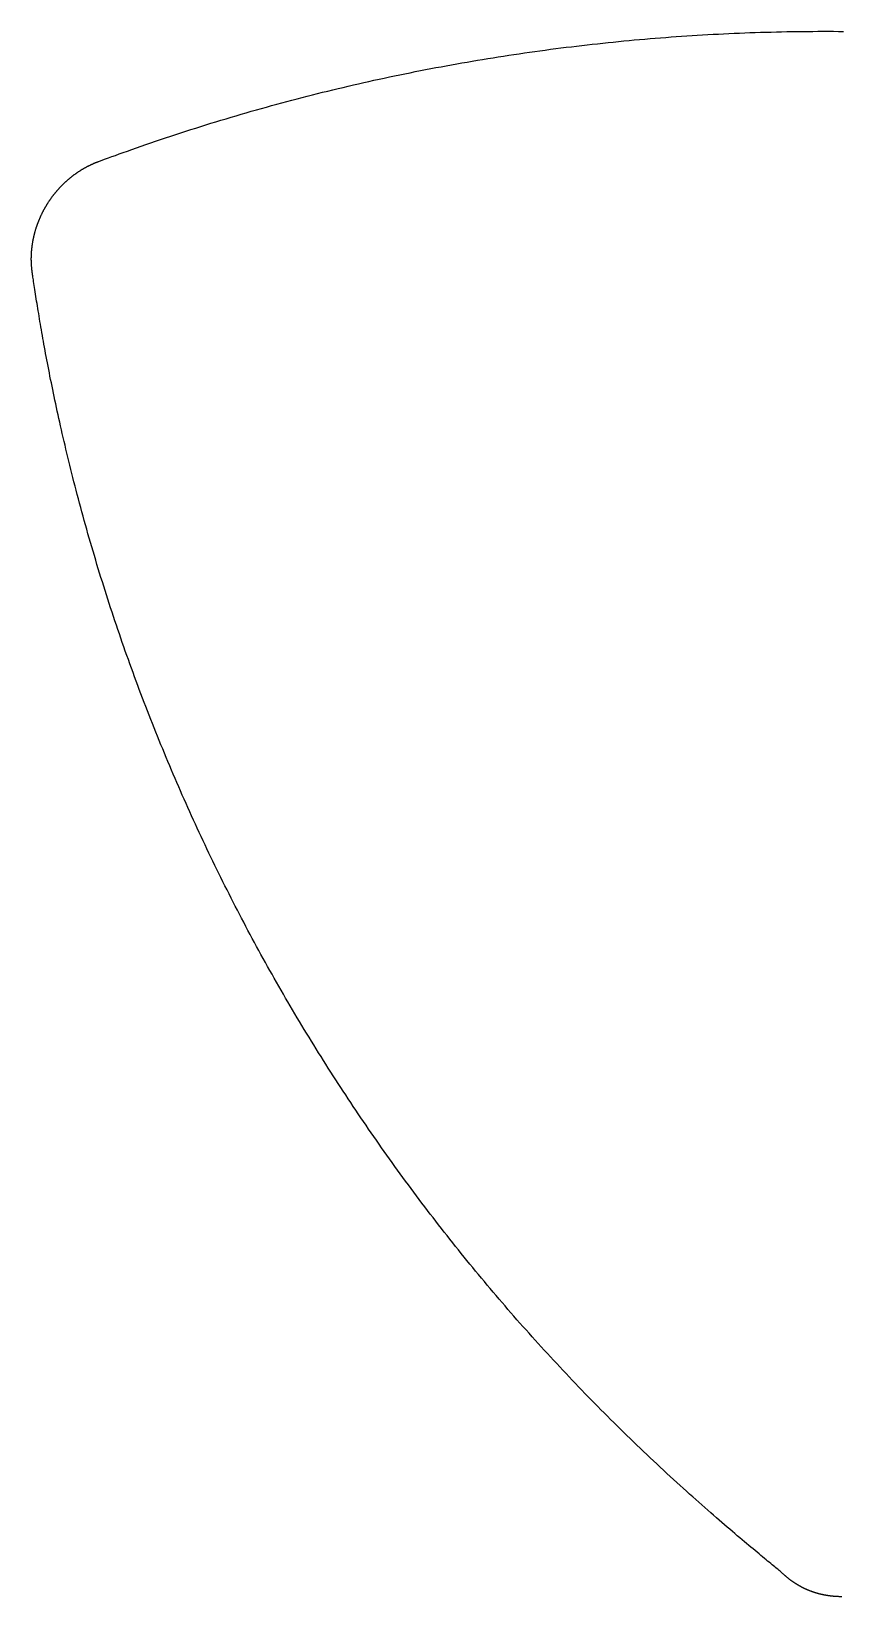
# Model space of a CAD drawing. Extents: x -3 to 136, y 0 to 121.
# Drawn here: x 42.99 to 50, y 39.78 to 53.33 of the extents above; entities that cross this region are included whole.
import ezdxf

# ---------------------------------------------------------------- set-up
doc = ezdxf.new("R2010")
doc.units = 0
doc.layers.get('0').update_dxf_attribs({"linetype": 'CONTINUOUS'})

msp = doc.modelspace()

# ---------------------------------------------------------------- linework, layer by layer
for points in [[(43.5713, 52.2005, 0), (43.5887, 52.2069, 0), (43.6091, 52.2145, 0), (43.6324, 52.223, 0), (43.6584, 52.2326, 0), (43.6869, 52.2429, 0), (43.7176, 52.2541, 0), (43.7505, 52.266, 0), (43.7853, 52.2785, 0), (43.8219, 52.2915, 0), (43.8599, 52.3051, 0), (43.8993, 52.319, 0), (43.9399, 52.3332, 0), (43.9814, 52.3476, 0), (44.0236, 52.3622, 0), (44.0664, 52.3768, 0), (44.1096, 52.3914, 0), (44.1529, 52.4059, 0), (44.1963, 52.4203, 0), (44.2396, 52.4346, 0), (44.283, 52.4488, 0), (44.3264, 52.4628, 0), (44.3699, 52.4768, 0), (44.4134, 52.4906, 0), (44.4569, 52.5043, 0), (44.5005, 52.5179, 0), (44.5441, 52.5314, 0), (44.5877, 52.5448, 0), (44.6314, 52.5581, 0), (44.6751, 52.5712, 0), (44.7188, 52.5843, 0), (44.7626, 52.5972, 0), (44.8064, 52.61, 0), (44.8502, 52.6227, 0), (44.8941, 52.6353, 0), (44.938, 52.6478, 0), (44.9819, 52.6602, 0), (45.0258, 52.6724, 0), (45.0698, 52.6846, 0), (45.1139, 52.6966, 0), (45.1579, 52.7085, 0), (45.202, 52.7203, 0), (45.2461, 52.732, 0), (45.2902, 52.7436, 0), (45.3344, 52.755, 0), (45.3786, 52.7664, 0), (45.4228, 52.7776, 0), (45.4671, 52.7888, 0), (45.5114, 52.7998, 0), (45.5557, 52.8107, 0), (45.6, 52.8215, 0), (45.6444, 52.8321, 0), (45.6888, 52.8427, 0), (45.7332, 52.8531, 0), (45.7776, 52.8635, 0), (45.8221, 52.8737, 0), (45.8666, 52.8838, 0), (45.9111, 52.8938, 0), (45.9556, 52.9036, 0), (46.0002, 52.9134, 0), (46.0448, 52.9231, 0), (46.0894, 52.9326, 0), (46.134, 52.942, 0), (46.1787, 52.9513, 0), (46.2233, 52.9605, 0), (46.268, 52.9696, 0), (46.3128, 52.9786, 0), (46.3575, 52.9874, 0), (46.4023, 52.9962, 0), (46.4471, 53.0048, 0), (46.4919, 53.0133, 0), (46.5367, 53.0217, 0), (46.5815, 53.03, 0), (46.6264, 53.0382, 0), (46.6713, 53.0462, 0), (46.7162, 53.0542, 0), (46.7611, 53.062, 0), (46.8061, 53.0697, 0), (46.8511, 53.0773, 0), (46.896, 53.0848, 0), (46.9411, 53.0922, 0), (46.9861, 53.0995, 0), (47.0311, 53.1066, 0), (47.0762, 53.1137, 0), (47.1213, 53.1206, 0), (47.1663, 53.1274, 0), (47.2115, 53.1341, 0), (47.2566, 53.1407, 0), (47.3017, 53.1472, 0), (47.3469, 53.1535, 0), (47.3921, 53.1598, 0), (47.4373, 53.1659, 0), (47.4825, 53.1719, 0), (47.5277, 53.1778, 0), (47.5729, 53.1836, 0), (47.6182, 53.1893, 0), (47.6634, 53.1948, 0), (47.7087, 53.2003, 0), (47.754, 53.2056, 0), (47.7993, 53.2108, 0), (47.8447, 53.2159, 0), (47.89, 53.2209, 0), (47.9353, 53.2258, 0), (47.9807, 53.2306, 0), (48.0261, 53.2352, 0), (48.0715, 53.2397, 0), (48.1168, 53.2442, 0), (48.1623, 53.2485, 0), (48.2077, 53.2527, 0), (48.2531, 53.2568, 0), (48.2985, 53.2607, 0), (48.344, 53.2646, 0), (48.3895, 53.2683, 0), (48.4349, 53.2719, 0), (48.4804, 53.2755, 0), (48.5259, 53.2789, 0), (48.5714, 53.2821, 0), (48.6169, 53.2853, 0), (48.6624, 53.2884, 0), (48.708, 53.2913, 0), (48.7535, 53.2941, 0), (48.799, 53.2969, 0), (48.8446, 53.2995, 0), (48.8901, 53.3019, 0), (48.9357, 53.3043, 0), (48.9813, 53.3066, 0), (49.0269, 53.3087, 0), (49.0724, 53.3108, 0), (49.118, 53.3127, 0), (49.1636, 53.3145, 0), (49.2092, 53.3162, 0), (49.2548, 53.3178, 0), (49.3004, 53.3192, 0), (49.3461, 53.3206, 0), (49.3917, 53.3218, 0), (49.4372, 53.3229, 0), (49.4826, 53.3239, 0), (49.528, 53.3248, 0), (49.5732, 53.3256, 0), (49.6183, 53.3263, 0), (49.6633, 53.3268, 0), (49.7082, 53.3272, 0), (49.753, 53.3276, 0), (49.7976, 53.3278, 0), (49.8422, 53.3279, 0), (49.8867, 53.3279, 0), (49.931, 53.3278, 0), (49.9752, 53.3276, 0), (50.0194, 53.3272, 0)], [(42.9997, 51.2345, 0), (42.9991, 51.2383, 0), (42.9986, 51.242, 0), (42.9981, 51.2458, 0), (42.9976, 51.2496, 0), (42.9971, 51.2533, 0), (42.9966, 51.2571, 0), (42.9962, 51.2608, 0), (42.9957, 51.2646, 0), (42.9953, 51.2684, 0), (42.9949, 51.2721, 0), (42.9945, 51.2759, 0), (42.9942, 51.2797, 0), (42.9938, 51.2835, 0), (42.9935, 51.2872, 0), (42.9932, 51.291, 0), (42.9929, 51.2948, 0), (42.9926, 51.2986, 0), (42.9924, 51.3024, 0), (42.9921, 51.3062, 0), (42.9919, 51.3099, 0), (42.9917, 51.3137, 0), (42.9915, 51.3175, 0), (42.9913, 51.3213, 0), (42.9912, 51.3251, 0), (42.991, 51.3289, 0), (42.9909, 51.3327, 0), (42.9908, 51.3365, 0), (42.9907, 51.3403, 0), (42.9907, 51.3441, 0), (42.9906, 51.3479, 0), (42.9906, 51.3516, 0), (42.9905, 51.3554, 0), (42.9905, 51.3592, 0), (42.9906, 51.363, 0), (42.9906, 51.3668, 0), (42.9907, 51.3706, 0), (42.9907, 51.3744, 0), (42.9908, 51.3782, 0), (42.9909, 51.382, 0), (42.991, 51.3858, 0), (42.9912, 51.3896, 0), (42.9913, 51.3934, 0), (42.9915, 51.3972, 0), (42.9917, 51.401, 0), (42.9919, 51.4048, 0), (42.9921, 51.4085, 0), (42.9923, 51.4123, 0), (42.9926, 51.4161, 0), (42.9929, 51.4199, 0), (42.9931, 51.4237, 0), (42.9934, 51.4275, 0), (42.9938, 51.4313, 0), (42.9941, 51.435, 0), (42.9944, 51.4388, 0), (42.9948, 51.4426, 0), (42.9952, 51.4464, 0), (42.9956, 51.4502, 0), (42.996, 51.4539, 0), (42.9965, 51.4577, 0), (42.9969, 51.4615, 0), (42.9974, 51.4653, 0), (42.9979, 51.469, 0), (42.9984, 51.4728, 0), (42.9989, 51.4766, 0), (42.9994, 51.4803, 0), (43, 51.4841, 0), (43.0005, 51.4878, 0), (43.0011, 51.4916, 0), (43.0017, 51.4953, 0), (43.0023, 51.4991, 0), (43.0029, 51.5028, 0), (43.0036, 51.5066, 0), (43.0042, 51.5103, 0), (43.0049, 51.5141, 0), (43.0056, 51.5178, 0), (43.0063, 51.5215, 0), (43.0071, 51.5253, 0), (43.0078, 51.529, 0), (43.0085, 51.5327, 0), (43.0093, 51.5364, 0), (43.0101, 51.5401, 0), (43.0109, 51.5439, 0), (43.0117, 51.5476, 0), (43.0126, 51.5513, 0), (43.0134, 51.555, 0), (43.0143, 51.5587, 0), (43.0152, 51.5624, 0), (43.0161, 51.566, 0), (43.017, 51.5697, 0), (43.0179, 51.5734, 0), (43.0188, 51.5771, 0), (43.0198, 51.5808, 0), (43.0208, 51.5844, 0), (43.0218, 51.5881, 0), (43.0228, 51.5918, 0), (43.0238, 51.5954, 0), (43.0248, 51.5991, 0), (43.0259, 51.6027, 0), (43.0269, 51.6064, 0), (43.028, 51.61, 0), (43.0291, 51.6137, 0), (43.0302, 51.6173, 0), (43.0314, 51.6209, 0), (43.0325, 51.6245, 0), (43.0337, 51.6281, 0), (43.0348, 51.6318, 0), (43.036, 51.6354, 0), (43.0372, 51.639, 0), (43.0384, 51.6426, 0), (43.0397, 51.6462, 0), (43.0409, 51.6498, 0), (43.0422, 51.6533, 0), (43.0435, 51.6569, 0), (43.0447, 51.6605, 0), (43.046, 51.6641, 0), (43.0474, 51.6676, 0), (43.0487, 51.6712, 0), (43.0501, 51.6747, 0), (43.0514, 51.6783, 0), (43.0528, 51.6818, 0), (43.0542, 51.6853, 0), (43.0556, 51.6889, 0), (43.057, 51.6924, 0), (43.0585, 51.6959, 0), (43.0599, 51.6994, 0), (43.0614, 51.7029, 0), (43.0629, 51.7064, 0), (43.0644, 51.7099, 0), (43.0659, 51.7134, 0), (43.0674, 51.7169, 0), (43.0689, 51.7204, 0), (43.0705, 51.7238, 0), (43.0721, 51.7273, 0), (43.0736, 51.7308, 0), (43.0752, 51.7342, 0), (43.0768, 51.7377, 0), (43.0785, 51.7411, 0), (43.0801, 51.7445, 0), (43.0818, 51.748, 0), (43.0834, 51.7514, 0), (43.0851, 51.7548, 0), (43.0868, 51.7582, 0), (43.0885, 51.7616, 0), (43.0902, 51.765, 0), (43.092, 51.7684, 0), (43.0937, 51.7717, 0), (43.0955, 51.7751, 0), (43.0973, 51.7785, 0), (43.099, 51.7818, 0), (43.1008, 51.7852, 0), (43.1027, 51.7885, 0), (43.1045, 51.7918, 0), (43.1063, 51.7951, 0), (43.1082, 51.7985, 0), (43.1101, 51.8018, 0), (43.112, 51.8051, 0), (43.1139, 51.8083, 0), (43.1158, 51.8116, 0), (43.1177, 51.8149, 0), (43.1196, 51.8182, 0), (43.1216, 51.8214, 0), (43.1235, 51.8247, 0), (43.1255, 51.8279, 0), (43.1275, 51.8312, 0), (43.1295, 51.8344, 0), (43.1315, 51.8376, 0), (43.1336, 51.8408, 0), (43.1356, 51.844, 0), (43.1377, 51.8472, 0), (43.1397, 51.8504, 0), (43.1418, 51.8536, 0), (43.1439, 51.8567, 0), (43.146, 51.8599, 0), (43.1481, 51.863, 0), (43.1503, 51.8662, 0), (43.1524, 51.8693, 0), (43.1546, 51.8724, 0), (43.1567, 51.8755, 0), (43.1589, 51.8786, 0), (43.1611, 51.8817, 0), (43.1633, 51.8848, 0), (43.1655, 51.8879, 0), (43.1678, 51.891, 0), (43.17, 51.894, 0), (43.1723, 51.8971, 0), (43.1745, 51.9001, 0), (43.1768, 51.9032, 0), (43.1791, 51.9062, 0), (43.1814, 51.9092, 0), (43.1838, 51.9122, 0), (43.1861, 51.9152, 0), (43.1884, 51.9182, 0), (43.1908, 51.9211, 0), (43.1932, 51.9241, 0), (43.1955, 51.9271, 0), (43.1979, 51.93, 0), (43.2003, 51.9329, 0), (43.2028, 51.9359, 0), (43.2052, 51.9388, 0), (43.2076, 51.9417, 0), (43.2101, 51.9446, 0), (43.2125, 51.9475, 0), (43.215, 51.9503, 0), (43.2175, 51.9532, 0), (43.22, 51.9561, 0), (43.2225, 51.9589, 0), (43.2251, 51.9617, 0), (43.2276, 51.9646, 0), (43.2301, 51.9674, 0), (43.2327, 51.9702, 0), (43.2353, 51.973, 0), (43.2378, 51.9758, 0), (43.2404, 51.9785, 0), (43.243, 51.9813, 0), (43.2457, 51.984, 0), (43.2483, 51.9868, 0), (43.2509, 51.9895, 0), (43.2536, 51.9922, 0), (43.2562, 51.9949, 0), (43.2589, 51.9976, 0), (43.2616, 52.0003, 0), (43.2643, 52.003, 0), (43.267, 52.0057, 0), (43.2697, 52.0083, 0), (43.2725, 52.011, 0), (43.2752, 52.0136, 0), (43.278, 52.0162, 0), (43.2807, 52.0188, 0), (43.2835, 52.0214, 0), (43.2863, 52.024, 0), (43.2891, 52.0266, 0), (43.2919, 52.0291, 0), (43.2947, 52.0317, 0), (43.2975, 52.0342, 0), (43.3004, 52.0367, 0), (43.3032, 52.0392, 0), (43.3061, 52.0417, 0), (43.309, 52.0442, 0), (43.3118, 52.0467, 0), (43.3147, 52.0492, 0), (43.3176, 52.0516, 0), (43.3205, 52.0541, 0), (43.3235, 52.0565, 0), (43.3264, 52.0589, 0), (43.3293, 52.0613, 0), (43.3323, 52.0637, 0), (43.3352, 52.0661, 0), (43.3382, 52.0684, 0), (43.3412, 52.0708, 0), (43.3442, 52.0731, 0), (43.3472, 52.0755, 0), (43.3502, 52.0778, 0), (43.3532, 52.0801, 0), (43.3562, 52.0824, 0), (43.3593, 52.0846, 0), (43.3623, 52.0869, 0), (43.3654, 52.0891, 0), (43.3685, 52.0914, 0), (43.3715, 52.0936, 0), (43.3746, 52.0958, 0), (43.3777, 52.098, 0), (43.3808, 52.1002, 0), (43.3839, 52.1023, 0), (43.387, 52.1045, 0), (43.3902, 52.1066, 0), (43.3933, 52.1088, 0), (43.3965, 52.1109, 0), (43.3996, 52.113, 0), (43.4028, 52.1151, 0), (43.406, 52.1171, 0), (43.4091, 52.1192, 0), (43.4123, 52.1212, 0), (43.4155, 52.1233, 0), (43.4188, 52.1253, 0), (43.422, 52.1273, 0), (43.4252, 52.1293, 0), (43.4284, 52.1312, 0), (43.4317, 52.1332, 0), (43.4349, 52.1351, 0), (43.4382, 52.1371, 0), (43.4415, 52.139, 0), (43.4447, 52.1409, 0), (43.448, 52.1428, 0), (43.4513, 52.1446, 0), (43.4546, 52.1465, 0), (43.4579, 52.1483, 0), (43.4612, 52.1502, 0), (43.4646, 52.152, 0), (43.4679, 52.1538, 0), (43.4712, 52.1556, 0), (43.4746, 52.1573, 0), (43.478, 52.1591, 0), (43.4813, 52.1608, 0), (43.4847, 52.1625, 0), (43.4881, 52.1643, 0), (43.4915, 52.1659, 0), (43.4948, 52.1676, 0), (43.4983, 52.1693, 0), (43.5017, 52.1709, 0), (43.5051, 52.1726, 0), (43.5085, 52.1742, 0), (43.5119, 52.1758, 0), (43.5154, 52.1774, 0), (43.5188, 52.1789, 0), (43.5223, 52.1805, 0), (43.5257, 52.182, 0), (43.5292, 52.1835, 0), (43.5327, 52.185, 0), (43.5362, 52.1865, 0), (43.5396, 52.188, 0), (43.5431, 52.1895, 0), (43.5466, 52.1909, 0), (43.5502, 52.1923, 0), (43.5537, 52.1937, 0), (43.5572, 52.1951, 0), (43.5607, 52.1965, 0), (43.5643, 52.1979, 0), (43.5678, 52.1992, 0), (43.5713, 52.2005, 0)], [(49.5058, 39.9657, 0), (49.5026, 39.9686, 0), (49.4987, 39.9721, 0), (49.4941, 39.9761, 0), (49.4888, 39.9806, 0), (49.4828, 39.9857, 0), (49.4762, 39.9913, 0), (49.4689, 39.9973, 0), (49.461, 40.0039, 0), (49.4525, 40.011, 0), (49.4433, 40.0186, 0), (49.4335, 40.0267, 0), (49.4231, 40.0353, 0), (49.4121, 40.0443, 0), (49.4005, 40.0539, 0), (49.3883, 40.0639, 0), (49.3755, 40.0744, 0), (49.3621, 40.0854, 0), (49.3482, 40.0969, 0), (49.3338, 40.1088, 0), (49.3188, 40.1212, 0), (49.3033, 40.1341, 0), (49.2872, 40.1474, 0), (49.2706, 40.1611, 0), (49.2536, 40.1754, 0), (49.236, 40.19, 0), (49.2179, 40.2051, 0), (49.1994, 40.2206, 0), (49.1803, 40.2366, 0), (49.1608, 40.253, 0), (49.1409, 40.2698, 0), (49.1205, 40.2871, 0), (49.0996, 40.3047, 0), (49.0784, 40.3228, 0), (49.0567, 40.3413, 0), (49.0346, 40.3602, 0), (49.0121, 40.3795, 0), (48.9891, 40.3992, 0), (48.9658, 40.4193, 0), (48.9422, 40.4398, 0), (48.9181, 40.4607, 0), (48.8937, 40.4819, 0), (48.8689, 40.5036, 0), (48.8438, 40.5256, 0), (48.8183, 40.548, 0), (48.7926, 40.5708, 0), (48.7665, 40.5939, 0), (48.74, 40.6174, 0), (48.7133, 40.6413, 0), (48.6863, 40.6655, 0), (48.659, 40.69, 0), (48.6314, 40.7149, 0), (48.6036, 40.7402, 0), (48.5755, 40.7658, 0), (48.5471, 40.7917, 0), (48.5185, 40.818, 0), (48.4897, 40.8446, 0), (48.4606, 40.8715, 0), (48.4315, 40.8986, 0), (48.4025, 40.9257, 0), (48.3735, 40.9529, 0), (48.3446, 40.9802, 0), (48.3158, 41.0075, 0), (48.287, 41.0348, 0), (48.2583, 41.0622, 0), (48.2297, 41.0897, 0), (48.2011, 41.1172, 0), (48.1727, 41.1448, 0), (48.1442, 41.1724, 0), (48.1159, 41.2001, 0), (48.0876, 41.2279, 0), (48.0594, 41.2557, 0), (48.0313, 41.2835, 0), (48.0032, 41.3114, 0), (47.9752, 41.3394, 0), (47.9473, 41.3674, 0), (47.9194, 41.3955, 0), (47.8916, 41.4236, 0), (47.8639, 41.4518, 0), (47.8362, 41.48, 0), (47.8086, 41.5083, 0), (47.7811, 41.5367, 0), (47.7536, 41.5651, 0), (47.7262, 41.5936, 0), (47.6989, 41.6221, 0), (47.6717, 41.6507, 0), (47.6445, 41.6793, 0), (47.6174, 41.708, 0), (47.5903, 41.7368, 0), (47.5634, 41.7656, 0), (47.5364, 41.7944, 0), (47.5096, 41.8233, 0), (47.4828, 41.8523, 0), (47.4561, 41.8814, 0), (47.4295, 41.9104, 0), (47.4029, 41.9396, 0), (47.3764, 41.9688, 0), (47.35, 41.998, 0), (47.3236, 42.0274, 0), (47.2973, 42.0567, 0), (47.2711, 42.0862, 0), (47.2449, 42.1156, 0), (47.2188, 42.1452, 0), (47.1928, 42.1748, 0), (47.1668, 42.2044, 0), (47.1409, 42.2342, 0), (47.1151, 42.2639, 0), (47.0893, 42.2938, 0), (47.0636, 42.3236, 0), (47.038, 42.3536, 0), (47.0124, 42.3836, 0), (46.9869, 42.4136, 0), (46.9615, 42.4438, 0), (46.9361, 42.4739, 0), (46.9108, 42.5042, 0), (46.8856, 42.5344, 0), (46.8604, 42.5648, 0), (46.8353, 42.5952, 0), (46.8103, 42.6257, 0), (46.7853, 42.6562, 0), (46.7604, 42.6868, 0), (46.7356, 42.7174, 0), (46.7108, 42.7481, 0), (46.6861, 42.7788, 0), (46.6615, 42.8096, 0), (46.6369, 42.8405, 0), (46.6124, 42.8714, 0), (46.588, 42.9024, 0), (46.5636, 42.9335, 0), (46.5393, 42.9646, 0), (46.5151, 42.9957, 0), (46.4909, 43.0269, 0), (46.4668, 43.0582, 0), (46.4427, 43.0895, 0), (46.4188, 43.1209, 0), (46.3949, 43.1524, 0), (46.371, 43.1839, 0), (46.3472, 43.2155, 0), (46.3235, 43.2471, 0), (46.2999, 43.2788, 0), (46.2763, 43.3105, 0), (46.2528, 43.3423, 0), (46.2294, 43.3741, 0), (46.206, 43.406, 0), (46.1827, 43.438, 0), (46.1595, 43.4699, 0), (46.1364, 43.502, 0), (46.1133, 43.5341, 0), (46.0903, 43.5662, 0), (46.0674, 43.5984, 0), (46.0445, 43.6306, 0), (46.0217, 43.6629, 0), (45.999, 43.6952, 0), (45.9764, 43.7276, 0), (45.9539, 43.7601, 0), (45.9314, 43.7925, 0), (45.909, 43.8251, 0), (45.8866, 43.8576, 0), (45.8644, 43.8903, 0), (45.8422, 43.9229, 0), (45.82, 43.9557, 0), (45.798, 43.9884, 0), (45.776, 44.0213, 0), (45.7541, 44.0541, 0), (45.7323, 44.087, 0), (45.7106, 44.12, 0), (45.6889, 44.153, 0), (45.6673, 44.1861, 0), (45.6458, 44.2192, 0), (45.6243, 44.2523, 0), (45.6029, 44.2855, 0), (45.5816, 44.3188, 0), (45.5604, 44.352, 0), (45.5393, 44.3854, 0), (45.5182, 44.4188, 0), (45.4972, 44.4522, 0), (45.4763, 44.4857, 0), (45.4554, 44.5192, 0), (45.4346, 44.5527, 0), (45.4139, 44.5863, 0), (45.3933, 44.62, 0), (45.3727, 44.6537, 0), (45.3523, 44.6874, 0), (45.3319, 44.7212, 0), (45.3116, 44.7551, 0), (45.2913, 44.7889, 0), (45.2711, 44.8229, 0), (45.251, 44.8568, 0), (45.231, 44.8908, 0), (45.2111, 44.9249, 0), (45.1912, 44.959, 0), (45.1714, 44.9931, 0), (45.1517, 45.0273, 0), (45.1321, 45.0615, 0), (45.1125, 45.0958, 0), (45.093, 45.1301, 0), (45.0736, 45.1644, 0), (45.0543, 45.1988, 0), (45.035, 45.2333, 0), (45.0159, 45.2678, 0), (44.9968, 45.3023, 0), (44.9777, 45.3368, 0), (44.9588, 45.3714, 0), (44.9399, 45.4061, 0), (44.9211, 45.4408, 0), (44.9024, 45.4755, 0), (44.8838, 45.5103, 0), (44.8652, 45.5451, 0), (44.8468, 45.5799, 0), (44.8284, 45.6148, 0), (44.81, 45.6498, 0), (44.7918, 45.6847, 0), (44.7736, 45.7198, 0), (44.7555, 45.7548, 0), (44.7375, 45.7899, 0), (44.7196, 45.825, 0), (44.7018, 45.8602, 0), (44.684, 45.8954, 0), (44.6663, 45.9307, 0), (44.6487, 45.966, 0), (44.6311, 46.0013, 0), (44.6137, 46.0367, 0), (44.5963, 46.0721, 0), (44.579, 46.1075, 0), (44.5618, 46.143, 0), (44.5446, 46.1785, 0), (44.5276, 46.2141, 0), (44.5106, 46.2497, 0), (44.4937, 46.2853, 0), (44.4769, 46.321, 0), (44.4601, 46.3567, 0), (44.4435, 46.3925, 0), (44.4269, 46.4283, 0), (44.4104, 46.4641, 0), (44.394, 46.4999, 0), (44.3776, 46.5358, 0), (44.3614, 46.5718, 0), (44.3452, 46.6077, 0), (44.3291, 46.6437, 0), (44.3131, 46.6798, 0), (44.2971, 46.7159, 0), (44.2813, 46.752, 0), (44.2655, 46.7881, 0), (44.2498, 46.8243, 0), (44.2342, 46.8605, 0), (44.2186, 46.8968, 0), (44.2032, 46.9331, 0), (44.1878, 46.9694, 0), (44.1725, 47.0058, 0), (44.1573, 47.0422, 0), (44.1422, 47.0786, 0), (44.1271, 47.1151, 0), (44.1122, 47.1516, 0), (44.0973, 47.1881, 0), (44.0825, 47.2247, 0), (44.0678, 47.2613, 0), (44.0531, 47.2979, 0), (44.0386, 47.3346, 0), (44.0241, 47.3713, 0), (44.0097, 47.408, 0), (43.9954, 47.4448, 0), (43.9812, 47.4816, 0), (43.9671, 47.5184, 0), (43.953, 47.5553, 0), (43.939, 47.5921, 0), (43.9251, 47.6291, 0), (43.9113, 47.666, 0), (43.8976, 47.703, 0), (43.8839, 47.7401, 0), (43.8704, 47.7771, 0), (43.8569, 47.8142, 0), (43.8435, 47.8513, 0), (43.8302, 47.8885, 0), (43.817, 47.9256, 0), (43.8038, 47.9629, 0), (43.7908, 48.0001, 0), (43.7778, 48.0374, 0), (43.7649, 48.0747, 0), (43.7521, 48.112, 0), (43.7394, 48.1494, 0), (43.7267, 48.1868, 0), (43.7142, 48.2242, 0), (43.7017, 48.2616, 0), (43.6893, 48.2991, 0), (43.677, 48.3366, 0), (43.6648, 48.3742, 0), (43.6527, 48.4117, 0), (43.6406, 48.4493, 0), (43.6287, 48.487, 0), (43.6168, 48.5246, 0), (43.605, 48.5623, 0), (43.5933, 48.6, 0), (43.5817, 48.6378, 0), (43.5701, 48.6755, 0), (43.5587, 48.7133, 0), (43.5473, 48.7511, 0), (43.5361, 48.789, 0), (43.5249, 48.8269, 0), (43.5137, 48.8648, 0), (43.5027, 48.9027, 0), (43.4918, 48.9407, 0), (43.4809, 48.9787, 0), (43.4702, 49.0167, 0), (43.4595, 49.0547, 0), (43.4489, 49.0928, 0), (43.4384, 49.1308, 0), (43.4281, 49.1687, 0), (43.4178, 49.2064, 0), (43.4078, 49.2439, 0), (43.3979, 49.2811, 0), (43.3881, 49.3182, 0), (43.3785, 49.355, 0), (43.369, 49.3915, 0), (43.3597, 49.4279, 0), (43.3505, 49.464, 0), (43.3415, 49.4999, 0), (43.3326, 49.5355, 0), (43.3238, 49.5709, 0), (43.3152, 49.6061, 0), (43.3067, 49.641, 0), (43.2983, 49.6756, 0), (43.2901, 49.7101, 0), (43.282, 49.7443, 0), (43.2741, 49.7782, 0), (43.2662, 49.8119, 0), (43.2585, 49.8453, 0), (43.251, 49.8785, 0), (43.2435, 49.9114, 0), (43.2362, 49.944, 0), (43.229, 49.9764, 0), (43.222, 50.0085, 0), (43.215, 50.0404, 0), (43.2082, 50.072, 0), (43.2015, 50.1033, 0), (43.1949, 50.1343, 0), (43.1884, 50.1651, 0), (43.1821, 50.1956, 0), (43.1759, 50.2258, 0), (43.1697, 50.2557, 0), (43.1637, 50.2854, 0), (43.1578, 50.3147, 0), (43.1521, 50.3438, 0), (43.1464, 50.3726, 0), (43.1408, 50.4011, 0), (43.1354, 50.4293, 0), (43.13, 50.4572, 0), (43.1248, 50.4848, 0), (43.1196, 50.5121, 0), (43.1146, 50.5391, 0), (43.1096, 50.5658, 0), (43.1048, 50.5922, 0), (43.1001, 50.6183, 0), (43.0954, 50.6441, 0), (43.0909, 50.6696, 0), (43.0864, 50.6947, 0), (43.082, 50.7196, 0), (43.0778, 50.7441, 0), (43.0736, 50.7683, 0), (43.0695, 50.7922, 0), (43.0655, 50.8157, 0), (43.0616, 50.839, 0), (43.0578, 50.8619, 0), (43.0541, 50.8844, 0), (43.0504, 50.9067, 0), (43.0468, 50.9286, 0), (43.0434, 50.9502, 0), (43.04, 50.9714, 0), (43.0366, 50.9923, 0), (43.0334, 51.0128, 0), (43.0302, 51.033, 0), (43.0271, 51.0529, 0), (43.0241, 51.0724, 0), (43.0212, 51.0916, 0), (43.0183, 51.1102, 0), (43.0156, 51.128, 0), (43.0131, 51.1449, 0), (43.0107, 51.1607, 0), (43.0085, 51.1754, 0), (43.0065, 51.1888, 0), (43.0047, 51.201, 0), (43.0031, 51.2117, 0), (43.0017, 51.2209, 0), (43.0006, 51.2286, 0), (42.9997, 51.2345, 0)], [(50.0035, 39.7768, 0), (50.0001, 39.7768, 0), (49.9968, 39.7768, 0), (49.9934, 39.7768, 0), (49.99, 39.7769, 0), (49.9866, 39.7769, 0), (49.9832, 39.777, 0), (49.9798, 39.777, 0), (49.9764, 39.7771, 0), (49.973, 39.7772, 0), (49.9696, 39.7774, 0), (49.9662, 39.7775, 0), (49.9628, 39.7777, 0), (49.9594, 39.7778, 0), (49.9561, 39.778, 0), (49.9527, 39.7782, 0), (49.9493, 39.7784, 0), (49.9459, 39.7786, 0), (49.9425, 39.7789, 0), (49.9391, 39.7791, 0), (49.9358, 39.7794, 0), (49.9324, 39.7797, 0), (49.929, 39.78, 0), (49.9256, 39.7803, 0), (49.9223, 39.7807, 0), (49.9189, 39.781, 0), (49.9155, 39.7814, 0), (49.9122, 39.7818, 0), (49.9088, 39.7821, 0), (49.9054, 39.7826, 0), (49.9021, 39.783, 0), (49.8987, 39.7834, 0), (49.8953, 39.7839, 0), (49.892, 39.7843, 0), (49.8886, 39.7848, 0), (49.8853, 39.7853, 0), (49.8819, 39.7858, 0), (49.8786, 39.7864, 0), (49.8752, 39.7869, 0), (49.8719, 39.7875, 0), (49.8686, 39.7881, 0), (49.8652, 39.7886, 0), (49.8619, 39.7893, 0), (49.8586, 39.7899, 0), (49.8552, 39.7905, 0), (49.8519, 39.7912, 0), (49.8486, 39.7918, 0), (49.8453, 39.7925, 0), (49.842, 39.7932, 0), (49.8387, 39.7939, 0), (49.8354, 39.7946, 0), (49.832, 39.7954, 0), (49.8287, 39.7961, 0), (49.8254, 39.7969, 0), (49.8222, 39.7977, 0), (49.8189, 39.7985, 0), (49.8156, 39.7993, 0), (49.8123, 39.8001, 0), (49.809, 39.801, 0), (49.8057, 39.8018, 0), (49.8025, 39.8027, 0), (49.7992, 39.8036, 0), (49.7959, 39.8045, 0), (49.7927, 39.8054, 0), (49.7894, 39.8064, 0), (49.7862, 39.8073, 0), (49.7829, 39.8083, 0), (49.7797, 39.8093, 0), (49.7764, 39.8103, 0), (49.7732, 39.8113, 0), (49.77, 39.8123, 0), (49.7667, 39.8133, 0), (49.7635, 39.8144, 0), (49.7603, 39.8155, 0), (49.7571, 39.8165, 0), (49.7539, 39.8176, 0), (49.7507, 39.8188, 0), (49.7475, 39.8199, 0), (49.7443, 39.821, 0), (49.7411, 39.8222, 0), (49.7379, 39.8234, 0), (49.7348, 39.8246, 0), (49.7316, 39.8258, 0), (49.7284, 39.827, 0), (49.7253, 39.8282, 0), (49.7221, 39.8295, 0), (49.719, 39.8307, 0), (49.7158, 39.832, 0), (49.7127, 39.8333, 0), (49.7095, 39.8346, 0), (49.7064, 39.8359, 0), (49.7033, 39.8373, 0), (49.7002, 39.8386, 0), (49.6971, 39.84, 0), (49.694, 39.8413, 0), (49.6909, 39.8427, 0), (49.6878, 39.8441, 0), (49.6848, 39.8456, 0), (49.6817, 39.847, 0), (49.6786, 39.8485, 0), (49.6756, 39.8499, 0), (49.6725, 39.8514, 0), (49.6695, 39.8529, 0), (49.6664, 39.8544, 0), (49.6634, 39.8559, 0), (49.6604, 39.8575, 0), (49.6574, 39.859, 0), (49.6544, 39.8606, 0), (49.6514, 39.8622, 0), (49.6484, 39.8637, 0), (49.6454, 39.8654, 0), (49.6425, 39.867, 0), (49.6395, 39.8686, 0), (49.6365, 39.8703, 0), (49.6336, 39.8719, 0), (49.6307, 39.8736, 0), (49.6277, 39.8753, 0), (49.6248, 39.877, 0), (49.6219, 39.8787, 0), (49.619, 39.8805, 0), (49.6161, 39.8822, 0), (49.6132, 39.884, 0), (49.6103, 39.8857, 0), (49.6075, 39.8875, 0), (49.6046, 39.8893, 0), (49.6017, 39.8912, 0), (49.5989, 39.893, 0), (49.5961, 39.8948, 0), (49.5933, 39.8967, 0), (49.5904, 39.8986, 0), (49.5876, 39.9004, 0), (49.5848, 39.9023, 0), (49.5821, 39.9043, 0), (49.5793, 39.9062, 0), (49.5765, 39.9081, 0), (49.5738, 39.9101, 0), (49.571, 39.9121, 0), (49.5683, 39.914, 0), (49.5655, 39.916, 0), (49.5628, 39.918, 0), (49.5601, 39.9201, 0), (49.5574, 39.9221, 0), (49.5547, 39.9242, 0), (49.5521, 39.9262, 0), (49.5494, 39.9283, 0), (49.5467, 39.9304, 0), (49.5441, 39.9325, 0), (49.5415, 39.9346, 0), (49.5388, 39.9367, 0), (49.5362, 39.9389, 0), (49.5336, 39.941, 0), (49.531, 39.9432, 0), (49.5285, 39.9454, 0), (49.5259, 39.9476, 0), (49.5233, 39.9498, 0), (49.5208, 39.952, 0), (49.5183, 39.9543, 0), (49.5158, 39.9565, 0), (49.5132, 39.9588, 0), (49.5107, 39.9611, 0), (49.5083, 39.9634, 0), (49.5058, 39.9657, 0)]]:
    msp.add_polyline3d(points)

doc.saveas('drawing.dxf')
